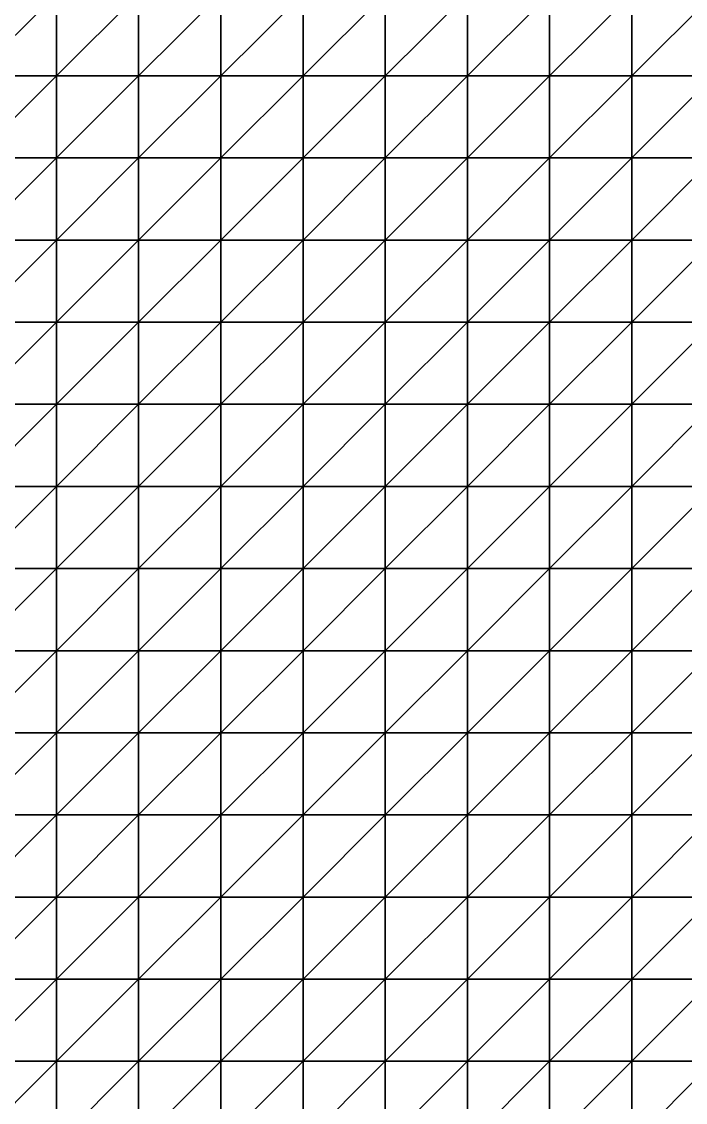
# Model space of a CAD drawing. Extents: x 292020 to 295740, y 4557680 to 4560040.
# Drawn here: x 294551.5 to 294713, y 4558790 to 4559053.2 of the extents above; entities that cross this region are included whole.
import ezdxf

# ---------------------------------------------------------------- set-up
doc = ezdxf.new("R2010")
doc.units = 0
doc.layers.add('RUN201_4_-_RUN201_NODOMAIN5_20X', color=7, linetype='CONTINUOUS')

msp = doc.modelspace()

# ---------------------------------------------------------------- linework, layer by layer
at = {"layer": 'RUN201_4_-_RUN201_NODOMAIN5_20X'}
for points in [[(294540, 4559060, 1800), (294540, 4559040, 1800), (294560, 4559060, 1800)], [(294560, 4559060, 1800), (294540, 4559040, 1800), (294560, 4559040, 1800)], [(294560, 4559060, 1940), (294540, 4559040, 1940), (294540, 4559060, 1940)], [(294560, 4559040, 1940), (294540, 4559040, 1940), (294560, 4559060, 1940)], [(294560, 4559060, 1780), (294560, 4559040, 1780), (294580, 4559060, 1780)], [(294580, 4559060, 1780), (294560, 4559040, 1780), (294580, 4559040, 1780)], [(294560, 4559060, 1780), (294560, 4559040, 1800), (294560, 4559040, 1780)], [(294560, 4559060, 1800), (294560, 4559040, 1800), (294560, 4559060, 1780)], [(294580, 4559060, 1940), (294560, 4559040, 1940), (294560, 4559060, 1940)], [(294580, 4559040, 1940), (294560, 4559040, 1940), (294580, 4559060, 1940)], [(294580, 4559060, 1780), (294580, 4559040, 1780), (294600, 4559060, 1780)], [(294600, 4559060, 1780), (294580, 4559040, 1780), (294600, 4559040, 1780)], [(294600, 4559060, 1940), (294580, 4559040, 1940), (294580, 4559060, 1940)], [(294600, 4559040, 1940), (294580, 4559040, 1940), (294600, 4559060, 1940)], [(294600, 4559060, 1780), (294600, 4559040, 1780), (294620, 4559060, 1780)], [(294620, 4559060, 1780), (294600, 4559040, 1780), (294620, 4559040, 1780)], [(294620, 4559060, 1940), (294600, 4559040, 1940), (294600, 4559060, 1940)], [(294620, 4559040, 1940), (294600, 4559040, 1940), (294620, 4559060, 1940)], [(294620, 4559060, 1780), (294620, 4559040, 1780), (294640, 4559060, 1780)], [(294640, 4559060, 1780), (294620, 4559040, 1780), (294640, 4559040, 1780)], [(294640, 4559060, 1940), (294620, 4559040, 1940), (294620, 4559060, 1940)], [(294640, 4559040, 1940), (294620, 4559040, 1940), (294640, 4559060, 1940)], [(294640, 4559060, 1760), (294640, 4559040, 1760), (294660, 4559060, 1760)], [(294660, 4559060, 1760), (294640, 4559040, 1760), (294660, 4559040, 1760)], [(294640, 4559060, 1760), (294640, 4559040, 1780), (294640, 4559040, 1760)], [(294640, 4559060, 1780), (294640, 4559040, 1780), (294640, 4559060, 1760)], [(294660, 4559060, 1940), (294640, 4559040, 1940), (294640, 4559060, 1940)], [(294660, 4559040, 1940), (294640, 4559040, 1940), (294660, 4559060, 1940)], [(294660, 4559060, 1760), (294660, 4559040, 1760), (294680, 4559060, 1760)], [(294680, 4559060, 1760), (294660, 4559040, 1760), (294680, 4559040, 1760)], [(294680, 4559060, 1920), (294660, 4559040, 1920), (294660, 4559060, 1920)], [(294680, 4559040, 1920), (294660, 4559040, 1920), (294680, 4559060, 1920)], [(294660, 4559040, 1920), (294660, 4559040, 1940), (294660, 4559060, 1920)], [(294660, 4559060, 1920), (294660, 4559040, 1940), (294660, 4559060, 1940)], [(294680, 4559060, 1760), (294680, 4559040, 1760), (294700, 4559060, 1760)], [(294700, 4559060, 1760), (294680, 4559040, 1760), (294700, 4559040, 1760)], [(294700, 4559060, 1920), (294680, 4559040, 1920), (294680, 4559060, 1920)], [(294700, 4559040, 1920), (294680, 4559040, 1920), (294700, 4559060, 1920)], [(294700, 4559060, 1760), (294700, 4559040, 1760), (294720, 4559060, 1760)], [(294720, 4559060, 1760), (294700, 4559040, 1760), (294720, 4559040, 1760)], [(294720, 4559060, 1920), (294700, 4559040, 1920), (294700, 4559060, 1920)], [(294720, 4559040, 1920), (294700, 4559040, 1920), (294720, 4559060, 1920)], [(294540, 4559040, 1800), (294540, 4559020, 1800), (294560, 4559040, 1800)], [(294560, 4559040, 1800), (294540, 4559020, 1800), (294560, 4559020, 1800)], [(294560, 4559040, 1940), (294540, 4559020, 1940), (294540, 4559040, 1940)], [(294560, 4559020, 1940), (294540, 4559020, 1940), (294560, 4559040, 1940)], [(294560, 4559040, 1780), (294560, 4559040, 1800), (294580, 4559040, 1780)], [(294580, 4559040, 1780), (294560, 4559040, 1800), (294580, 4559040, 1800)], [(294560, 4559040, 1800), (294560, 4559020, 1800), (294580, 4559040, 1800)], [(294580, 4559040, 1800), (294560, 4559020, 1800), (294580, 4559020, 1800)], [(294580, 4559040, 1940), (294560, 4559020, 1940), (294560, 4559040, 1940)], [(294580, 4559020, 1940), (294560, 4559020, 1940), (294580, 4559040, 1940)], [(294580, 4559040, 1780), (294580, 4559040, 1800), (294600, 4559040, 1780)], [(294600, 4559040, 1780), (294580, 4559040, 1800), (294600, 4559040, 1800)], [(294580, 4559040, 1800), (294580, 4559020, 1800), (294600, 4559040, 1800)], [(294600, 4559040, 1800), (294580, 4559020, 1800), (294600, 4559020, 1800)], [(294600, 4559040, 1940), (294580, 4559020, 1940), (294580, 4559040, 1940)], [(294600, 4559020, 1940), (294580, 4559020, 1940), (294600, 4559040, 1940)], [(294600, 4559040, 1780), (294600, 4559040, 1800), (294620, 4559040, 1780)], [(294620, 4559040, 1780), (294600, 4559040, 1800), (294620, 4559040, 1800)], [(294600, 4559040, 1800), (294600, 4559020, 1800), (294620, 4559040, 1800)], [(294620, 4559040, 1800), (294600, 4559020, 1800), (294620, 4559020, 1800)], [(294620, 4559040, 1940), (294600, 4559020, 1940), (294600, 4559040, 1940)], [(294620, 4559020, 1940), (294600, 4559020, 1940), (294620, 4559040, 1940)], [(294620, 4559040, 1780), (294620, 4559020, 1780), (294640, 4559040, 1780)], [(294640, 4559040, 1780), (294620, 4559020, 1780), (294640, 4559020, 1780)], [(294620, 4559040, 1780), (294620, 4559020, 1800), (294620, 4559020, 1780)], [(294620, 4559040, 1800), (294620, 4559020, 1800), (294620, 4559040, 1780)], [(294640, 4559040, 1940), (294620, 4559020, 1940), (294620, 4559040, 1940)], [(294640, 4559020, 1940), (294620, 4559020, 1940), (294640, 4559040, 1940)], [(294640, 4559040, 1760), (294640, 4559040, 1780), (294660, 4559040, 1760)], [(294660, 4559040, 1760), (294640, 4559040, 1780), (294660, 4559040, 1780)], [(294640, 4559040, 1780), (294640, 4559020, 1780), (294660, 4559040, 1780)], [(294660, 4559040, 1780), (294640, 4559020, 1780), (294660, 4559020, 1780)], [(294660, 4559040, 1940), (294640, 4559020, 1940), (294640, 4559040, 1940)], [(294660, 4559020, 1940), (294640, 4559020, 1940), (294660, 4559040, 1940)], [(294660, 4559040, 1760), (294660, 4559040, 1780), (294680, 4559040, 1760)], [(294680, 4559040, 1760), (294660, 4559040, 1780), (294680, 4559040, 1780)], [(294660, 4559040, 1780), (294660, 4559020, 1780), (294680, 4559040, 1780)], [(294680, 4559040, 1780), (294660, 4559020, 1780), (294680, 4559020, 1780)], [(294680, 4559040, 1920), (294660, 4559020, 1920), (294660, 4559040, 1920)], [(294680, 4559020, 1920), (294660, 4559020, 1920), (294680, 4559040, 1920)], [(294660, 4559020, 1920), (294660, 4559020, 1940), (294660, 4559040, 1920)], [(294660, 4559040, 1920), (294660, 4559020, 1940), (294660, 4559040, 1940)], [(294680, 4559040, 1760), (294680, 4559040, 1780), (294700, 4559040, 1760)], [(294700, 4559040, 1760), (294680, 4559040, 1780), (294700, 4559040, 1780)], [(294680, 4559040, 1780), (294680, 4559020, 1780), (294700, 4559040, 1780)], [(294700, 4559040, 1780), (294680, 4559020, 1780), (294700, 4559020, 1780)], [(294700, 4559040, 1920), (294680, 4559020, 1920), (294680, 4559040, 1920)], [(294700, 4559020, 1920), (294680, 4559020, 1920), (294700, 4559040, 1920)], [(294700, 4559040, 1760), (294700, 4559020, 1760), (294720, 4559040, 1760)], [(294720, 4559040, 1760), (294700, 4559020, 1760), (294720, 4559020, 1760)], [(294700, 4559040, 1760), (294700, 4559020, 1780), (294700, 4559020, 1760)], [(294700, 4559040, 1780), (294700, 4559020, 1780), (294700, 4559040, 1760)], [(294720, 4559040, 1920), (294700, 4559020, 1920), (294700, 4559040, 1920)], [(294720, 4559020, 1920), (294700, 4559020, 1920), (294720, 4559040, 1920)], [(294540, 4559020, 1800), (294540, 4559000, 1800), (294560, 4559020, 1800)], [(294560, 4559020, 1800), (294540, 4559000, 1800), (294560, 4559000, 1800)], [(294560, 4559020, 1940), (294540, 4559000, 1940), (294540, 4559020, 1940)], [(294560, 4559000, 1940), (294540, 4559000, 1940), (294560, 4559020, 1940)], [(294560, 4559020, 1800), (294560, 4559000, 1800), (294580, 4559020, 1800)], [(294580, 4559020, 1800), (294560, 4559000, 1800), (294580, 4559000, 1800)], [(294580, 4559020, 1940), (294560, 4559000, 1940), (294560, 4559020, 1940)], [(294580, 4559000, 1940), (294560, 4559000, 1940), (294580, 4559020, 1940)], [(294580, 4559020, 1800), (294580, 4559000, 1800), (294600, 4559020, 1800)], [(294600, 4559020, 1800), (294580, 4559000, 1800), (294600, 4559000, 1800)], [(294600, 4559020, 1940), (294580, 4559000, 1940), (294580, 4559020, 1940)], [(294600, 4559000, 1940), (294580, 4559000, 1940), (294600, 4559020, 1940)], [(294600, 4559020, 1800), (294600, 4559000, 1800), (294620, 4559020, 1800)], [(294620, 4559020, 1800), (294600, 4559000, 1800), (294620, 4559000, 1800)], [(294620, 4559020, 1940), (294600, 4559000, 1940), (294600, 4559020, 1940)], [(294620, 4559000, 1940), (294600, 4559000, 1940), (294620, 4559020, 1940)], [(294620, 4559020, 1780), (294620, 4559020, 1800), (294640, 4559020, 1780)], [(294640, 4559020, 1780), (294620, 4559020, 1800), (294640, 4559020, 1800)], [(294620, 4559020, 1800), (294620, 4559000, 1800), (294640, 4559020, 1800)], [(294640, 4559020, 1800), (294620, 4559000, 1800), (294640, 4559000, 1800)], [(294640, 4559020, 1940), (294620, 4559000, 1940), (294620, 4559020, 1940)], [(294640, 4559000, 1940), (294620, 4559000, 1940), (294640, 4559020, 1940)], [(294640, 4559020, 1780), (294640, 4559000, 1780), (294660, 4559020, 1780)], [(294660, 4559020, 1780), (294640, 4559000, 1780), (294660, 4559000, 1780)], [(294640, 4559020, 1780), (294640, 4559000, 1800), (294640, 4559000, 1780)], [(294640, 4559020, 1800), (294640, 4559000, 1800), (294640, 4559020, 1780)], [(294660, 4559020, 1940), (294640, 4559000, 1940), (294640, 4559020, 1940)], [(294660, 4559000, 1940), (294640, 4559000, 1940), (294660, 4559020, 1940)], [(294660, 4559020, 1780), (294660, 4559000, 1780), (294680, 4559020, 1780)], [(294680, 4559020, 1780), (294660, 4559000, 1780), (294680, 4559000, 1780)], [(294680, 4559020, 1920), (294660, 4559000, 1920), (294660, 4559020, 1920)], [(294680, 4559000, 1920), (294660, 4559000, 1920), (294680, 4559020, 1920)], [(294660, 4559000, 1920), (294660, 4559000, 1940), (294660, 4559020, 1920)], [(294660, 4559020, 1920), (294660, 4559000, 1940), (294660, 4559020, 1940)], [(294680, 4559020, 1780), (294680, 4559000, 1780), (294700, 4559020, 1780)], [(294700, 4559020, 1780), (294680, 4559000, 1780), (294700, 4559000, 1780)], [(294700, 4559020, 1920), (294680, 4559000, 1920), (294680, 4559020, 1920)], [(294700, 4559000, 1920), (294680, 4559000, 1920), (294700, 4559020, 1920)], [(294700, 4559020, 1760), (294700, 4559020, 1780), (294720, 4559020, 1760)], [(294720, 4559020, 1760), (294700, 4559020, 1780), (294720, 4559020, 1780)], [(294700, 4559020, 1780), (294700, 4559000, 1780), (294720, 4559020, 1780)], [(294720, 4559020, 1780), (294700, 4559000, 1780), (294720, 4559000, 1780)], [(294720, 4559020, 1920), (294700, 4559000, 1920), (294700, 4559020, 1920)], [(294720, 4559000, 1920), (294700, 4559000, 1920), (294720, 4559020, 1920)], [(294540, 4559000, 1800), (294540, 4558980, 1800), (294560, 4559000, 1800)], [(294560, 4559000, 1800), (294540, 4558980, 1800), (294560, 4558980, 1800)], [(294560, 4559000, 1940), (294540, 4558980, 1940), (294540, 4559000, 1940)], [(294560, 4558980, 1940), (294540, 4558980, 1940), (294560, 4559000, 1940)], [(294560, 4559000, 1800), (294560, 4558980, 1800), (294580, 4559000, 1800)], [(294580, 4559000, 1800), (294560, 4558980, 1800), (294580, 4558980, 1800)], [(294580, 4559000, 1940), (294560, 4558980, 1940), (294560, 4559000, 1940)], [(294580, 4558980, 1940), (294560, 4558980, 1940), (294580, 4559000, 1940)], [(294580, 4559000, 1800), (294580, 4558980, 1800), (294600, 4559000, 1800)], [(294600, 4559000, 1800), (294580, 4558980, 1800), (294600, 4558980, 1800)], [(294600, 4559000, 1940), (294580, 4558980, 1940), (294580, 4559000, 1940)], [(294600, 4558980, 1940), (294580, 4558980, 1940), (294600, 4559000, 1940)], [(294600, 4559000, 1780), (294600, 4558980, 1780), (294620, 4559000, 1780)], [(294620, 4559000, 1780), (294600, 4558980, 1780), (294620, 4558980, 1780)], [(294620, 4559000, 1780), (294600, 4559000, 1800), (294600, 4559000, 1780)], [(294620, 4559000, 1800), (294600, 4559000, 1800), (294620, 4559000, 1780)], [(294600, 4559000, 1780), (294600, 4558980, 1800), (294600, 4558980, 1780)], [(294600, 4559000, 1800), (294600, 4558980, 1800), (294600, 4559000, 1780)], [(294620, 4559000, 1940), (294600, 4558980, 1940), (294600, 4559000, 1940)], [(294620, 4558980, 1940), (294600, 4558980, 1940), (294620, 4559000, 1940)], [(294620, 4559000, 1780), (294620, 4558980, 1780), (294640, 4559000, 1780)], [(294640, 4559000, 1780), (294620, 4558980, 1780), (294640, 4558980, 1780)], [(294640, 4559000, 1780), (294620, 4559000, 1800), (294620, 4559000, 1780)], [(294640, 4559000, 1800), (294620, 4559000, 1800), (294640, 4559000, 1780)], [(294640, 4559000, 1940), (294620, 4558980, 1940), (294620, 4559000, 1940)], [(294640, 4558980, 1940), (294620, 4558980, 1940), (294640, 4559000, 1940)], [(294640, 4559000, 1780), (294640, 4558980, 1780), (294660, 4559000, 1780)], [(294660, 4559000, 1780), (294640, 4558980, 1780), (294660, 4558980, 1780)], [(294660, 4559000, 1940), (294640, 4558980, 1940), (294640, 4559000, 1940)], [(294660, 4558980, 1940), (294640, 4558980, 1940), (294660, 4559000, 1940)], [(294660, 4559000, 1780), (294660, 4558980, 1780), (294680, 4559000, 1780)], [(294680, 4559000, 1780), (294660, 4558980, 1780), (294680, 4558980, 1780)], [(294680, 4559000, 1940), (294660, 4558980, 1940), (294660, 4559000, 1940)], [(294680, 4558980, 1940), (294660, 4558980, 1940), (294680, 4559000, 1940)], [(294680, 4559000, 1920), (294660, 4559000, 1940), (294660, 4559000, 1920)], [(294680, 4559000, 1940), (294660, 4559000, 1940), (294680, 4559000, 1920)], [(294680, 4559000, 1780), (294680, 4558980, 1780), (294700, 4559000, 1780)], [(294700, 4559000, 1780), (294680, 4558980, 1780), (294700, 4558980, 1780)], [(294700, 4559000, 1920), (294680, 4558980, 1920), (294680, 4559000, 1920)], [(294700, 4558980, 1920), (294680, 4558980, 1920), (294700, 4559000, 1920)], [(294680, 4558980, 1920), (294680, 4558980, 1940), (294680, 4559000, 1920)], [(294680, 4559000, 1920), (294680, 4558980, 1940), (294680, 4559000, 1940)], [(294700, 4559000, 1780), (294700, 4558980, 1780), (294720, 4559000, 1780)], [(294720, 4559000, 1780), (294700, 4558980, 1780), (294720, 4558980, 1780)], [(294720, 4559000, 1920), (294700, 4558980, 1920), (294700, 4559000, 1920)], [(294720, 4558980, 1920), (294700, 4558980, 1920), (294720, 4559000, 1920)], [(294540, 4558980, 1780), (294540, 4558960, 1780), (294560, 4558980, 1780)], [(294560, 4558980, 1780), (294540, 4558960, 1780), (294560, 4558960, 1780)], [(294560, 4558980, 1780), (294540, 4558980, 1800), (294540, 4558980, 1780)], [(294560, 4558980, 1800), (294540, 4558980, 1800), (294560, 4558980, 1780)], [(294560, 4558980, 1940), (294540, 4558960, 1940), (294540, 4558980, 1940)], [(294560, 4558960, 1940), (294540, 4558960, 1940), (294560, 4558980, 1940)], [(294560, 4558980, 1780), (294560, 4558960, 1780), (294580, 4558980, 1780)], [(294580, 4558980, 1780), (294560, 4558960, 1780), (294580, 4558960, 1780)], [(294580, 4558980, 1780), (294560, 4558980, 1800), (294560, 4558980, 1780)], [(294580, 4558980, 1800), (294560, 4558980, 1800), (294580, 4558980, 1780)], [(294580, 4558980, 1940), (294560, 4558960, 1940), (294560, 4558980, 1940)], [(294580, 4558960, 1940), (294560, 4558960, 1940), (294580, 4558980, 1940)], [(294580, 4558980, 1780), (294580, 4558960, 1780), (294600, 4558980, 1780)], [(294600, 4558980, 1780), (294580, 4558960, 1780), (294600, 4558960, 1780)], [(294600, 4558980, 1780), (294580, 4558980, 1800), (294580, 4558980, 1780)], [(294600, 4558980, 1800), (294580, 4558980, 1800), (294600, 4558980, 1780)], [(294600, 4558980, 1940), (294580, 4558960, 1940), (294580, 4558980, 1940)], [(294600, 4558960, 1940), (294580, 4558960, 1940), (294600, 4558980, 1940)], [(294600, 4558980, 1780), (294600, 4558960, 1780), (294620, 4558980, 1780)], [(294620, 4558980, 1780), (294600, 4558960, 1780), (294620, 4558960, 1780)], [(294620, 4558980, 1940), (294600, 4558960, 1940), (294600, 4558980, 1940)], [(294620, 4558960, 1940), (294600, 4558960, 1940), (294620, 4558980, 1940)], [(294620, 4558980, 1780), (294620, 4558960, 1780), (294640, 4558980, 1780)], [(294640, 4558980, 1780), (294620, 4558960, 1780), (294640, 4558960, 1780)], [(294640, 4558980, 1940), (294620, 4558960, 1940), (294620, 4558980, 1940)], [(294640, 4558960, 1940), (294620, 4558960, 1940), (294640, 4558980, 1940)], [(294640, 4558980, 1780), (294640, 4558960, 1780), (294660, 4558980, 1780)], [(294660, 4558980, 1780), (294640, 4558960, 1780), (294660, 4558960, 1780)], [(294660, 4558980, 1940), (294640, 4558960, 1940), (294640, 4558980, 1940)], [(294660, 4558960, 1940), (294640, 4558960, 1940), (294660, 4558980, 1940)], [(294660, 4558980, 1780), (294660, 4558960, 1780), (294680, 4558980, 1780)], [(294680, 4558980, 1780), (294660, 4558960, 1780), (294680, 4558960, 1780)], [(294680, 4558980, 1940), (294660, 4558960, 1940), (294660, 4558980, 1940)], [(294680, 4558960, 1940), (294660, 4558960, 1940), (294680, 4558980, 1940)], [(294680, 4558980, 1780), (294680, 4558960, 1780), (294700, 4558980, 1780)], [(294700, 4558980, 1780), (294680, 4558960, 1780), (294700, 4558960, 1780)], [(294700, 4558980, 1940), (294680, 4558960, 1940), (294680, 4558980, 1940)], [(294700, 4558960, 1940), (294680, 4558960, 1940), (294700, 4558980, 1940)], [(294700, 4558980, 1920), (294680, 4558980, 1940), (294680, 4558980, 1920)], [(294700, 4558980, 1940), (294680, 4558980, 1940), (294700, 4558980, 1920)], [(294700, 4558980, 1780), (294700, 4558960, 1780), (294720, 4558980, 1780)], [(294720, 4558980, 1780), (294700, 4558960, 1780), (294720, 4558960, 1780)], [(294720, 4558980, 1920), (294700, 4558960, 1920), (294700, 4558980, 1920)], [(294720, 4558960, 1920), (294700, 4558960, 1920), (294720, 4558980, 1920)], [(294700, 4558960, 1920), (294700, 4558960, 1940), (294700, 4558980, 1920)], [(294700, 4558980, 1920), (294700, 4558960, 1940), (294700, 4558980, 1940)], [(294540, 4558960, 1780), (294540, 4558940, 1780), (294560, 4558960, 1780)], [(294560, 4558960, 1780), (294540, 4558940, 1780), (294560, 4558940, 1780)], [(294560, 4558960, 1940), (294540, 4558940, 1940), (294540, 4558960, 1940)], [(294560, 4558940, 1940), (294540, 4558940, 1940), (294560, 4558960, 1940)], [(294560, 4558960, 1780), (294560, 4558940, 1780), (294580, 4558960, 1780)], [(294580, 4558960, 1780), (294560, 4558940, 1780), (294580, 4558940, 1780)], [(294580, 4558960, 1940), (294560, 4558940, 1940), (294560, 4558960, 1940)], [(294580, 4558940, 1940), (294560, 4558940, 1940), (294580, 4558960, 1940)], [(294580, 4558960, 1780), (294580, 4558940, 1780), (294600, 4558960, 1780)], [(294600, 4558960, 1780), (294580, 4558940, 1780), (294600, 4558940, 1780)], [(294600, 4558960, 1940), (294580, 4558940, 1940), (294580, 4558960, 1940)], [(294600, 4558940, 1940), (294580, 4558940, 1940), (294600, 4558960, 1940)], [(294600, 4558960, 1780), (294600, 4558940, 1780), (294620, 4558960, 1780)], [(294620, 4558960, 1780), (294600, 4558940, 1780), (294620, 4558940, 1780)], [(294620, 4558960, 1940), (294600, 4558940, 1940), (294600, 4558960, 1940)], [(294620, 4558940, 1940), (294600, 4558940, 1940), (294620, 4558960, 1940)], [(294620, 4558960, 1780), (294620, 4558940, 1780), (294640, 4558960, 1780)], [(294640, 4558960, 1780), (294620, 4558940, 1780), (294640, 4558940, 1780)], [(294640, 4558960, 1940), (294620, 4558940, 1940), (294620, 4558960, 1940)], [(294640, 4558940, 1940), (294620, 4558940, 1940), (294640, 4558960, 1940)], [(294640, 4558960, 1780), (294640, 4558940, 1780), (294660, 4558960, 1780)], [(294660, 4558960, 1780), (294640, 4558940, 1780), (294660, 4558940, 1780)], [(294660, 4558960, 1940), (294640, 4558940, 1940), (294640, 4558960, 1940)], [(294660, 4558940, 1940), (294640, 4558940, 1940), (294660, 4558960, 1940)], [(294660, 4558940, 1780), (294660, 4558940, 1800), (294660, 4558960, 1780)], [(294660, 4558960, 1780), (294660, 4558940, 1800), (294660, 4558960, 1800)], [(294660, 4558960, 1780), (294660, 4558960, 1800), (294680, 4558960, 1780)], [(294680, 4558960, 1780), (294660, 4558960, 1800), (294680, 4558960, 1800)], [(294660, 4558960, 1800), (294660, 4558940, 1800), (294680, 4558960, 1800)], [(294680, 4558960, 1800), (294660, 4558940, 1800), (294680, 4558940, 1800)], [(294680, 4558960, 1940), (294660, 4558940, 1940), (294660, 4558960, 1940)], [(294680, 4558940, 1940), (294660, 4558940, 1940), (294680, 4558960, 1940)], [(294680, 4558960, 1780), (294680, 4558960, 1800), (294700, 4558960, 1780)], [(294700, 4558960, 1780), (294680, 4558960, 1800), (294700, 4558960, 1800)], [(294680, 4558960, 1800), (294680, 4558940, 1800), (294700, 4558960, 1800)], [(294700, 4558960, 1800), (294680, 4558940, 1800), (294700, 4558940, 1800)], [(294700, 4558960, 1940), (294680, 4558940, 1940), (294680, 4558960, 1940)], [(294700, 4558940, 1940), (294680, 4558940, 1940), (294700, 4558960, 1940)], [(294700, 4558960, 1780), (294700, 4558940, 1780), (294720, 4558960, 1780)], [(294720, 4558960, 1780), (294700, 4558940, 1780), (294720, 4558940, 1780)], [(294700, 4558960, 1780), (294700, 4558940, 1800), (294700, 4558940, 1780)], [(294700, 4558960, 1800), (294700, 4558940, 1800), (294700, 4558960, 1780)], [(294720, 4558960, 1920), (294700, 4558940, 1920), (294700, 4558960, 1920)], [(294720, 4558940, 1920), (294700, 4558940, 1920), (294720, 4558960, 1920)], [(294700, 4558940, 1920), (294700, 4558940, 1940), (294700, 4558960, 1920)], [(294700, 4558960, 1920), (294700, 4558940, 1940), (294700, 4558960, 1940)], [(294540, 4558940, 1780), (294540, 4558940, 1800), (294560, 4558940, 1780)], [(294560, 4558940, 1780), (294540, 4558940, 1800), (294560, 4558940, 1800)], [(294540, 4558940, 1800), (294540, 4558920, 1800), (294560, 4558940, 1800)], [(294560, 4558940, 1800), (294540, 4558920, 1800), (294560, 4558920, 1800)], [(294560, 4558940, 1940), (294540, 4558920, 1940), (294540, 4558940, 1940)], [(294560, 4558920, 1940), (294540, 4558920, 1940), (294560, 4558940, 1940)], [(294560, 4558940, 1780), (294560, 4558940, 1800), (294580, 4558940, 1780)], [(294580, 4558940, 1780), (294560, 4558940, 1800), (294580, 4558940, 1800)], [(294560, 4558940, 1800), (294560, 4558920, 1800), (294580, 4558940, 1800)], [(294580, 4558940, 1800), (294560, 4558920, 1800), (294580, 4558920, 1800)], [(294580, 4558940, 1940), (294560, 4558920, 1940), (294560, 4558940, 1940)], [(294580, 4558920, 1940), (294560, 4558920, 1940), (294580, 4558940, 1940)], [(294580, 4558940, 1780), (294580, 4558940, 1800), (294600, 4558940, 1780)], [(294600, 4558940, 1780), (294580, 4558940, 1800), (294600, 4558940, 1800)], [(294580, 4558940, 1800), (294580, 4558920, 1800), (294600, 4558940, 1800)], [(294600, 4558940, 1800), (294580, 4558920, 1800), (294600, 4558920, 1800)], [(294600, 4558940, 1940), (294580, 4558920, 1940), (294580, 4558940, 1940)], [(294600, 4558920, 1940), (294580, 4558920, 1940), (294600, 4558940, 1940)], [(294600, 4558940, 1780), (294600, 4558940, 1800), (294620, 4558940, 1780)], [(294620, 4558940, 1780), (294600, 4558940, 1800), (294620, 4558940, 1800)], [(294600, 4558940, 1800), (294600, 4558920, 1800), (294620, 4558940, 1800)], [(294620, 4558940, 1800), (294600, 4558920, 1800), (294620, 4558920, 1800)], [(294620, 4558940, 1940), (294600, 4558920, 1940), (294600, 4558940, 1940)], [(294620, 4558920, 1940), (294600, 4558920, 1940), (294620, 4558940, 1940)], [(294620, 4558940, 1780), (294620, 4558940, 1800), (294640, 4558940, 1780)], [(294640, 4558940, 1780), (294620, 4558940, 1800), (294640, 4558940, 1800)], [(294620, 4558940, 1800), (294620, 4558920, 1800), (294640, 4558940, 1800)], [(294640, 4558940, 1800), (294620, 4558920, 1800), (294640, 4558920, 1800)], [(294640, 4558940, 1940), (294620, 4558920, 1940), (294620, 4558940, 1940)], [(294640, 4558920, 1940), (294620, 4558920, 1940), (294640, 4558940, 1940)], [(294640, 4558940, 1780), (294640, 4558940, 1800), (294660, 4558940, 1780)], [(294660, 4558940, 1780), (294640, 4558940, 1800), (294660, 4558940, 1800)], [(294640, 4558940, 1800), (294640, 4558920, 1800), (294660, 4558940, 1800)], [(294660, 4558940, 1800), (294640, 4558920, 1800), (294660, 4558920, 1800)], [(294660, 4558940, 1940), (294640, 4558920, 1940), (294640, 4558940, 1940)], [(294660, 4558920, 1940), (294640, 4558920, 1940), (294660, 4558940, 1940)], [(294660, 4558940, 1800), (294660, 4558920, 1800), (294680, 4558940, 1800)], [(294680, 4558940, 1800), (294660, 4558920, 1800), (294680, 4558920, 1800)], [(294680, 4558940, 1940), (294660, 4558920, 1940), (294660, 4558940, 1940)], [(294680, 4558920, 1940), (294660, 4558920, 1940), (294680, 4558940, 1940)], [(294680, 4558940, 1800), (294680, 4558920, 1800), (294700, 4558940, 1800)], [(294700, 4558940, 1800), (294680, 4558920, 1800), (294700, 4558920, 1800)], [(294700, 4558940, 1940), (294680, 4558920, 1940), (294680, 4558940, 1940)], [(294700, 4558920, 1940), (294680, 4558920, 1940), (294700, 4558940, 1940)], [(294700, 4558940, 1780), (294700, 4558940, 1800), (294720, 4558940, 1780)], [(294720, 4558940, 1780), (294700, 4558940, 1800), (294720, 4558940, 1800)], [(294700, 4558940, 1800), (294700, 4558920, 1800), (294720, 4558940, 1800)], [(294720, 4558940, 1800), (294700, 4558920, 1800), (294720, 4558920, 1800)], [(294720, 4558940, 1920), (294700, 4558920, 1920), (294700, 4558940, 1920)], [(294720, 4558920, 1920), (294700, 4558920, 1920), (294720, 4558940, 1920)], [(294700, 4558920, 1920), (294700, 4558920, 1940), (294700, 4558940, 1920)], [(294700, 4558940, 1920), (294700, 4558920, 1940), (294700, 4558940, 1940)], [(294540, 4558920, 1800), (294540, 4558900, 1800), (294560, 4558920, 1800)], [(294560, 4558920, 1800), (294540, 4558900, 1800), (294560, 4558900, 1800)], [(294560, 4558920, 1940), (294540, 4558900, 1940), (294540, 4558920, 1940)], [(294560, 4558900, 1940), (294540, 4558900, 1940), (294560, 4558920, 1940)], [(294560, 4558920, 1800), (294560, 4558900, 1800), (294580, 4558920, 1800)], [(294580, 4558920, 1800), (294560, 4558900, 1800), (294580, 4558900, 1800)], [(294580, 4558920, 1940), (294560, 4558900, 1940), (294560, 4558920, 1940)], [(294580, 4558900, 1940), (294560, 4558900, 1940), (294580, 4558920, 1940)], [(294580, 4558920, 1800), (294580, 4558900, 1800), (294600, 4558920, 1800)], [(294600, 4558920, 1800), (294580, 4558900, 1800), (294600, 4558900, 1800)], [(294600, 4558920, 1940), (294580, 4558900, 1940), (294580, 4558920, 1940)], [(294600, 4558900, 1940), (294580, 4558900, 1940), (294600, 4558920, 1940)], [(294600, 4558920, 1800), (294600, 4558900, 1800), (294620, 4558920, 1800)], [(294620, 4558920, 1800), (294600, 4558900, 1800), (294620, 4558900, 1800)], [(294620, 4558920, 1940), (294600, 4558900, 1940), (294600, 4558920, 1940)], [(294620, 4558900, 1940), (294600, 4558900, 1940), (294620, 4558920, 1940)], [(294620, 4558920, 1800), (294620, 4558900, 1800), (294640, 4558920, 1800)], [(294640, 4558920, 1800), (294620, 4558900, 1800), (294640, 4558900, 1800)], [(294640, 4558920, 1940), (294620, 4558900, 1940), (294620, 4558920, 1940)], [(294640, 4558900, 1940), (294620, 4558900, 1940), (294640, 4558920, 1940)], [(294640, 4558920, 1800), (294640, 4558900, 1800), (294660, 4558920, 1800)], [(294660, 4558920, 1800), (294640, 4558900, 1800), (294660, 4558900, 1800)], [(294660, 4558920, 1940), (294640, 4558900, 1940), (294640, 4558920, 1940)], [(294660, 4558900, 1940), (294640, 4558900, 1940), (294660, 4558920, 1940)], [(294660, 4558920, 1800), (294660, 4558900, 1800), (294680, 4558920, 1800)], [(294680, 4558920, 1800), (294660, 4558900, 1800), (294680, 4558900, 1800)], [(294680, 4558920, 1940), (294660, 4558900, 1940), (294660, 4558920, 1940)], [(294680, 4558900, 1940), (294660, 4558900, 1940), (294680, 4558920, 1940)], [(294680, 4558920, 1800), (294680, 4558900, 1800), (294700, 4558920, 1800)], [(294700, 4558920, 1800), (294680, 4558900, 1800), (294700, 4558900, 1800)], [(294700, 4558920, 1940), (294680, 4558900, 1940), (294680, 4558920, 1940)], [(294700, 4558900, 1940), (294680, 4558900, 1940), (294700, 4558920, 1940)], [(294700, 4558920, 1800), (294700, 4558900, 1800), (294720, 4558920, 1800)], [(294720, 4558920, 1800), (294700, 4558900, 1800), (294720, 4558900, 1800)], [(294720, 4558920, 1940), (294700, 4558900, 1940), (294700, 4558920, 1940)], [(294720, 4558900, 1940), (294700, 4558900, 1940), (294720, 4558920, 1940)], [(294720, 4558920, 1920), (294700, 4558920, 1940), (294700, 4558920, 1920)], [(294720, 4558920, 1940), (294700, 4558920, 1940), (294720, 4558920, 1920)], [(294540, 4558900, 1780), (294540, 4558880, 1780), (294560, 4558900, 1780)], [(294560, 4558900, 1780), (294540, 4558880, 1780), (294560, 4558880, 1780)], [(294560, 4558900, 1780), (294540, 4558900, 1800), (294540, 4558900, 1780)], [(294560, 4558900, 1800), (294540, 4558900, 1800), (294560, 4558900, 1780)], [(294560, 4558900, 1940), (294540, 4558880, 1940), (294540, 4558900, 1940)], [(294560, 4558880, 1940), (294540, 4558880, 1940), (294560, 4558900, 1940)], [(294560, 4558900, 1780), (294560, 4558880, 1780), (294580, 4558900, 1780)], [(294580, 4558900, 1780), (294560, 4558880, 1780), (294580, 4558880, 1780)], [(294580, 4558900, 1780), (294560, 4558900, 1800), (294560, 4558900, 1780)], [(294580, 4558900, 1800), (294560, 4558900, 1800), (294580, 4558900, 1780)], [(294580, 4558900, 1940), (294560, 4558880, 1940), (294560, 4558900, 1940)], [(294580, 4558880, 1940), (294560, 4558880, 1940), (294580, 4558900, 1940)], [(294580, 4558900, 1780), (294580, 4558880, 1780), (294600, 4558900, 1780)], [(294600, 4558900, 1780), (294580, 4558880, 1780), (294600, 4558880, 1780)], [(294600, 4558900, 1780), (294580, 4558900, 1800), (294580, 4558900, 1780)], [(294600, 4558900, 1800), (294580, 4558900, 1800), (294600, 4558900, 1780)], [(294600, 4558900, 1940), (294580, 4558880, 1940), (294580, 4558900, 1940)], [(294600, 4558880, 1940), (294580, 4558880, 1940), (294600, 4558900, 1940)], [(294600, 4558900, 1780), (294600, 4558880, 1780), (294620, 4558900, 1780)], [(294620, 4558900, 1780), (294600, 4558880, 1780), (294620, 4558880, 1780)], [(294620, 4558900, 1780), (294600, 4558900, 1800), (294600, 4558900, 1780)], [(294620, 4558900, 1800), (294600, 4558900, 1800), (294620, 4558900, 1780)], [(294620, 4558900, 1940), (294600, 4558880, 1940), (294600, 4558900, 1940)], [(294620, 4558880, 1940), (294600, 4558880, 1940), (294620, 4558900, 1940)], [(294620, 4558900, 1780), (294620, 4558880, 1780), (294640, 4558900, 1780)], [(294640, 4558900, 1780), (294620, 4558880, 1780), (294640, 4558880, 1780)], [(294640, 4558900, 1780), (294620, 4558900, 1800), (294620, 4558900, 1780)], [(294640, 4558900, 1800), (294620, 4558900, 1800), (294640, 4558900, 1780)], [(294640, 4558900, 1940), (294620, 4558880, 1940), (294620, 4558900, 1940)], [(294640, 4558880, 1940), (294620, 4558880, 1940), (294640, 4558900, 1940)], [(294640, 4558880, 1780), (294640, 4558880, 1800), (294640, 4558900, 1780)], [(294640, 4558900, 1780), (294640, 4558880, 1800), (294640, 4558900, 1800)], [(294640, 4558900, 1800), (294640, 4558880, 1800), (294660, 4558900, 1800)], [(294660, 4558900, 1800), (294640, 4558880, 1800), (294660, 4558880, 1800)], [(294660, 4558900, 1940), (294640, 4558880, 1940), (294640, 4558900, 1940)], [(294660, 4558880, 1940), (294640, 4558880, 1940), (294660, 4558900, 1940)], [(294660, 4558900, 1800), (294660, 4558880, 1800), (294680, 4558900, 1800)], [(294680, 4558900, 1800), (294660, 4558880, 1800), (294680, 4558880, 1800)], [(294680, 4558900, 1940), (294660, 4558880, 1940), (294660, 4558900, 1940)], [(294680, 4558880, 1940), (294660, 4558880, 1940), (294680, 4558900, 1940)], [(294680, 4558900, 1800), (294680, 4558880, 1800), (294700, 4558900, 1800)], [(294700, 4558900, 1800), (294680, 4558880, 1800), (294700, 4558880, 1800)], [(294700, 4558900, 1940), (294680, 4558880, 1940), (294680, 4558900, 1940)], [(294700, 4558880, 1940), (294680, 4558880, 1940), (294700, 4558900, 1940)], [(294700, 4558900, 1800), (294700, 4558880, 1800), (294720, 4558900, 1800)], [(294720, 4558900, 1800), (294700, 4558880, 1800), (294720, 4558880, 1800)], [(294720, 4558900, 1940), (294700, 4558880, 1940), (294700, 4558900, 1940)], [(294720, 4558880, 1940), (294700, 4558880, 1940), (294720, 4558900, 1940)], [(294540, 4558880, 1780), (294540, 4558860, 1780), (294560, 4558880, 1780)], [(294560, 4558880, 1780), (294540, 4558860, 1780), (294560, 4558860, 1780)], [(294560, 4558880, 1940), (294540, 4558860, 1940), (294540, 4558880, 1940)], [(294560, 4558860, 1940), (294540, 4558860, 1940), (294560, 4558880, 1940)], [(294560, 4558880, 1780), (294560, 4558860, 1780), (294580, 4558880, 1780)], [(294580, 4558880, 1780), (294560, 4558860, 1780), (294580, 4558860, 1780)], [(294580, 4558880, 1940), (294560, 4558860, 1940), (294560, 4558880, 1940)], [(294580, 4558860, 1940), (294560, 4558860, 1940), (294580, 4558880, 1940)], [(294580, 4558880, 1780), (294580, 4558860, 1780), (294600, 4558880, 1780)], [(294600, 4558880, 1780), (294580, 4558860, 1780), (294600, 4558860, 1780)], [(294600, 4558880, 1940), (294580, 4558860, 1940), (294580, 4558880, 1940)], [(294600, 4558860, 1940), (294580, 4558860, 1940), (294600, 4558880, 1940)], [(294600, 4558880, 1780), (294600, 4558860, 1780), (294620, 4558880, 1780)], [(294620, 4558880, 1780), (294600, 4558860, 1780), (294620, 4558860, 1780)], [(294620, 4558880, 1940), (294600, 4558860, 1940), (294600, 4558880, 1940)], [(294620, 4558860, 1940), (294600, 4558860, 1940), (294620, 4558880, 1940)], [(294620, 4558860, 1780), (294620, 4558860, 1800), (294620, 4558880, 1780)], [(294620, 4558880, 1780), (294620, 4558860, 1800), (294620, 4558880, 1800)], [(294620, 4558880, 1780), (294620, 4558880, 1800), (294640, 4558880, 1780)], [(294640, 4558880, 1780), (294620, 4558880, 1800), (294640, 4558880, 1800)], [(294620, 4558880, 1800), (294620, 4558860, 1800), (294640, 4558880, 1800)], [(294640, 4558880, 1800), (294620, 4558860, 1800), (294640, 4558860, 1800)], [(294640, 4558880, 1940), (294620, 4558860, 1940), (294620, 4558880, 1940)], [(294640, 4558860, 1940), (294620, 4558860, 1940), (294640, 4558880, 1940)], [(294640, 4558880, 1800), (294640, 4558860, 1800), (294660, 4558880, 1800)], [(294660, 4558880, 1800), (294640, 4558860, 1800), (294660, 4558860, 1800)], [(294660, 4558880, 1940), (294640, 4558860, 1940), (294640, 4558880, 1940)], [(294660, 4558860, 1940), (294640, 4558860, 1940), (294660, 4558880, 1940)], [(294660, 4558880, 1800), (294660, 4558860, 1800), (294680, 4558880, 1800)], [(294680, 4558880, 1800), (294660, 4558860, 1800), (294680, 4558860, 1800)], [(294680, 4558880, 1940), (294660, 4558860, 1940), (294660, 4558880, 1940)], [(294680, 4558860, 1940), (294660, 4558860, 1940), (294680, 4558880, 1940)], [(294680, 4558880, 1800), (294680, 4558860, 1800), (294700, 4558880, 1800)], [(294700, 4558880, 1800), (294680, 4558860, 1800), (294700, 4558860, 1800)], [(294700, 4558880, 1940), (294680, 4558860, 1940), (294680, 4558880, 1940)], [(294700, 4558860, 1940), (294680, 4558860, 1940), (294700, 4558880, 1940)], [(294700, 4558860, 1800), (294700, 4558860, 1820), (294700, 4558880, 1800)], [(294700, 4558880, 1800), (294700, 4558860, 1820), (294700, 4558880, 1820)], [(294700, 4558880, 1800), (294700, 4558880, 1820), (294720, 4558880, 1800)], [(294720, 4558880, 1800), (294700, 4558880, 1820), (294720, 4558880, 1820)], [(294700, 4558880, 1820), (294700, 4558860, 1820), (294720, 4558880, 1820)], [(294720, 4558880, 1820), (294700, 4558860, 1820), (294720, 4558860, 1820)], [(294720, 4558880, 1940), (294700, 4558860, 1940), (294700, 4558880, 1940)], [(294720, 4558860, 1940), (294700, 4558860, 1940), (294720, 4558880, 1940)], [(294540, 4558860, 1780), (294540, 4558840, 1780), (294560, 4558860, 1780)], [(294560, 4558860, 1780), (294540, 4558840, 1780), (294560, 4558840, 1780)], [(294560, 4558860, 1940), (294540, 4558840, 1940), (294540, 4558860, 1940)], [(294560, 4558840, 1940), (294540, 4558840, 1940), (294560, 4558860, 1940)], [(294560, 4558860, 1780), (294560, 4558840, 1780), (294580, 4558860, 1780)], [(294580, 4558860, 1780), (294560, 4558840, 1780), (294580, 4558840, 1780)], [(294580, 4558860, 1940), (294560, 4558840, 1940), (294560, 4558860, 1940)], [(294580, 4558840, 1940), (294560, 4558840, 1940), (294580, 4558860, 1940)], [(294580, 4558840, 1780), (294580, 4558840, 1800), (294580, 4558860, 1780)], [(294580, 4558860, 1780), (294580, 4558840, 1800), (294580, 4558860, 1800)], [(294580, 4558860, 1780), (294580, 4558860, 1800), (294600, 4558860, 1780)], [(294600, 4558860, 1780), (294580, 4558860, 1800), (294600, 4558860, 1800)], [(294580, 4558860, 1800), (294580, 4558840, 1800), (294600, 4558860, 1800)], [(294600, 4558860, 1800), (294580, 4558840, 1800), (294600, 4558840, 1800)], [(294600, 4558860, 1940), (294580, 4558840, 1940), (294580, 4558860, 1940)], [(294600, 4558840, 1940), (294580, 4558840, 1940), (294600, 4558860, 1940)], [(294600, 4558860, 1780), (294600, 4558860, 1800), (294620, 4558860, 1780)], [(294620, 4558860, 1780), (294600, 4558860, 1800), (294620, 4558860, 1800)], [(294600, 4558860, 1800), (294600, 4558840, 1800), (294620, 4558860, 1800)], [(294620, 4558860, 1800), (294600, 4558840, 1800), (294620, 4558840, 1800)], [(294620, 4558860, 1940), (294600, 4558840, 1940), (294600, 4558860, 1940)], [(294620, 4558840, 1940), (294600, 4558840, 1940), (294620, 4558860, 1940)], [(294620, 4558860, 1800), (294620, 4558840, 1800), (294640, 4558860, 1800)], [(294640, 4558860, 1800), (294620, 4558840, 1800), (294640, 4558840, 1800)], [(294640, 4558860, 1940), (294620, 4558840, 1940), (294620, 4558860, 1940)], [(294640, 4558840, 1940), (294620, 4558840, 1940), (294640, 4558860, 1940)], [(294640, 4558860, 1800), (294640, 4558840, 1800), (294660, 4558860, 1800)], [(294660, 4558860, 1800), (294640, 4558840, 1800), (294660, 4558840, 1800)], [(294660, 4558860, 1940), (294640, 4558840, 1940), (294640, 4558860, 1940)], [(294660, 4558840, 1940), (294640, 4558840, 1940), (294660, 4558860, 1940)], [(294660, 4558860, 1800), (294660, 4558840, 1800), (294680, 4558860, 1800)], [(294680, 4558860, 1800), (294660, 4558840, 1800), (294680, 4558840, 1800)], [(294680, 4558860, 1940), (294660, 4558840, 1940), (294660, 4558860, 1940)], [(294680, 4558840, 1940), (294660, 4558840, 1940), (294680, 4558860, 1940)], [(294680, 4558840, 1800), (294680, 4558840, 1820), (294680, 4558860, 1800)], [(294680, 4558860, 1800), (294680, 4558840, 1820), (294680, 4558860, 1820)], [(294680, 4558860, 1800), (294680, 4558860, 1820), (294700, 4558860, 1800)], [(294700, 4558860, 1800), (294680, 4558860, 1820), (294700, 4558860, 1820)], [(294680, 4558860, 1820), (294680, 4558840, 1820), (294700, 4558860, 1820)], [(294700, 4558860, 1820), (294680, 4558840, 1820), (294700, 4558840, 1820)], [(294700, 4558860, 1940), (294680, 4558840, 1940), (294680, 4558860, 1940)], [(294700, 4558840, 1940), (294680, 4558840, 1940), (294700, 4558860, 1940)], [(294700, 4558840, 1820), (294700, 4558840, 1840), (294700, 4558860, 1820)], [(294700, 4558860, 1820), (294700, 4558840, 1840), (294700, 4558860, 1840)], [(294700, 4558860, 1820), (294700, 4558860, 1840), (294720, 4558860, 1820)], [(294720, 4558860, 1820), (294700, 4558860, 1840), (294720, 4558860, 1840)], [(294700, 4558860, 1840), (294700, 4558840, 1840), (294720, 4558860, 1840)], [(294720, 4558860, 1840), (294700, 4558840, 1840), (294720, 4558840, 1840)], [(294720, 4558860, 1940), (294700, 4558840, 1940), (294700, 4558860, 1940)], [(294720, 4558840, 1940), (294700, 4558840, 1940), (294720, 4558860, 1940)], [(294540, 4558840, 1780), (294540, 4558820, 1780), (294560, 4558840, 1780)], [(294560, 4558840, 1780), (294540, 4558820, 1780), (294560, 4558820, 1780)], [(294560, 4558840, 1940), (294540, 4558820, 1940), (294540, 4558840, 1940)], [(294560, 4558820, 1940), (294540, 4558820, 1940), (294560, 4558840, 1940)], [(294560, 4558840, 1780), (294560, 4558820, 1780), (294580, 4558840, 1780)], [(294580, 4558840, 1780), (294560, 4558820, 1780), (294580, 4558820, 1780)], [(294580, 4558840, 1940), (294560, 4558820, 1940), (294560, 4558840, 1940)], [(294580, 4558820, 1940), (294560, 4558820, 1940), (294580, 4558840, 1940)], [(294580, 4558840, 1780), (294580, 4558820, 1780), (294600, 4558840, 1780)], [(294600, 4558840, 1780), (294580, 4558820, 1780), (294600, 4558820, 1780)], [(294600, 4558840, 1780), (294580, 4558840, 1800), (294580, 4558840, 1780)], [(294600, 4558840, 1800), (294580, 4558840, 1800), (294600, 4558840, 1780)], [(294600, 4558840, 1940), (294580, 4558820, 1940), (294580, 4558840, 1940)], [(294600, 4558820, 1940), (294580, 4558820, 1940), (294600, 4558840, 1940)], [(294600, 4558820, 1780), (294600, 4558820, 1800), (294600, 4558840, 1780)], [(294600, 4558840, 1780), (294600, 4558820, 1800), (294600, 4558840, 1800)], [(294600, 4558840, 1800), (294600, 4558820, 1800), (294620, 4558840, 1800)], [(294620, 4558840, 1800), (294600, 4558820, 1800), (294620, 4558820, 1800)], [(294620, 4558840, 1940), (294600, 4558820, 1940), (294600, 4558840, 1940)], [(294620, 4558820, 1940), (294600, 4558820, 1940), (294620, 4558840, 1940)], [(294620, 4558840, 1800), (294620, 4558820, 1800), (294640, 4558840, 1800)], [(294640, 4558840, 1800), (294620, 4558820, 1800), (294640, 4558820, 1800)], [(294640, 4558840, 1940), (294620, 4558820, 1940), (294620, 4558840, 1940)], [(294640, 4558820, 1940), (294620, 4558820, 1940), (294640, 4558840, 1940)], [(294640, 4558840, 1800), (294640, 4558820, 1800), (294660, 4558840, 1800)], [(294660, 4558840, 1800), (294640, 4558820, 1800), (294660, 4558820, 1800)], [(294660, 4558840, 1940), (294640, 4558820, 1940), (294640, 4558840, 1940)], [(294660, 4558820, 1940), (294640, 4558820, 1940), (294660, 4558840, 1940)], [(294660, 4558840, 1800), (294660, 4558820, 1800), (294680, 4558840, 1800)], [(294680, 4558840, 1800), (294660, 4558820, 1800), (294680, 4558820, 1800)], [(294680, 4558840, 1940), (294660, 4558820, 1940), (294660, 4558840, 1940)], [(294680, 4558820, 1940), (294660, 4558820, 1940), (294680, 4558840, 1940)], [(294680, 4558820, 1800), (294680, 4558820, 1820), (294680, 4558840, 1800)], [(294680, 4558840, 1800), (294680, 4558820, 1820), (294680, 4558840, 1820)], [(294680, 4558840, 1820), (294680, 4558820, 1820), (294700, 4558840, 1820)], [(294700, 4558840, 1820), (294680, 4558820, 1820), (294700, 4558820, 1820)], [(294700, 4558840, 1940), (294680, 4558820, 1940), (294680, 4558840, 1940)], [(294700, 4558820, 1940), (294680, 4558820, 1940), (294700, 4558840, 1940)], [(294700, 4558820, 1820), (294700, 4558820, 1840), (294700, 4558840, 1820)], [(294700, 4558840, 1820), (294700, 4558820, 1840), (294700, 4558840, 1840)], [(294700, 4558840, 1840), (294700, 4558820, 1840), (294720, 4558840, 1840)], [(294720, 4558840, 1840), (294700, 4558820, 1840), (294720, 4558820, 1840)], [(294720, 4558840, 1940), (294700, 4558820, 1940), (294700, 4558840, 1940)], [(294720, 4558820, 1940), (294700, 4558820, 1940), (294720, 4558840, 1940)], [(294540, 4558820, 1780), (294540, 4558800, 1780), (294560, 4558820, 1780)], [(294560, 4558820, 1780), (294540, 4558800, 1780), (294560, 4558800, 1780)], [(294560, 4558820, 1940), (294540, 4558800, 1940), (294540, 4558820, 1940)], [(294560, 4558800, 1940), (294540, 4558800, 1940), (294560, 4558820, 1940)], [(294560, 4558820, 1780), (294560, 4558800, 1780), (294580, 4558820, 1780)], [(294580, 4558820, 1780), (294560, 4558800, 1780), (294580, 4558800, 1780)], [(294580, 4558820, 1940), (294560, 4558800, 1940), (294560, 4558820, 1940)], [(294580, 4558800, 1940), (294560, 4558800, 1940), (294580, 4558820, 1940)], [(294580, 4558800, 1780), (294580, 4558800, 1800), (294580, 4558820, 1780)], [(294580, 4558820, 1780), (294580, 4558800, 1800), (294580, 4558820, 1800)], [(294580, 4558820, 1780), (294580, 4558820, 1800), (294600, 4558820, 1780)], [(294600, 4558820, 1780), (294580, 4558820, 1800), (294600, 4558820, 1800)], [(294580, 4558820, 1800), (294580, 4558800, 1800), (294600, 4558820, 1800)], [(294600, 4558820, 1800), (294580, 4558800, 1800), (294600, 4558800, 1800)], [(294600, 4558820, 1940), (294580, 4558800, 1940), (294580, 4558820, 1940)], [(294600, 4558800, 1940), (294580, 4558800, 1940), (294600, 4558820, 1940)], [(294600, 4558820, 1800), (294600, 4558800, 1800), (294620, 4558820, 1800)], [(294620, 4558820, 1800), (294600, 4558800, 1800), (294620, 4558800, 1800)], [(294620, 4558820, 1940), (294600, 4558800, 1940), (294600, 4558820, 1940)], [(294620, 4558800, 1940), (294600, 4558800, 1940), (294620, 4558820, 1940)], [(294620, 4558820, 1800), (294620, 4558800, 1800), (294640, 4558820, 1800)], [(294640, 4558820, 1800), (294620, 4558800, 1800), (294640, 4558800, 1800)], [(294640, 4558820, 1940), (294620, 4558800, 1940), (294620, 4558820, 1940)], [(294640, 4558800, 1940), (294620, 4558800, 1940), (294640, 4558820, 1940)], [(294640, 4558820, 1800), (294640, 4558800, 1800), (294660, 4558820, 1800)], [(294660, 4558820, 1800), (294640, 4558800, 1800), (294660, 4558800, 1800)], [(294660, 4558820, 1940), (294640, 4558800, 1940), (294640, 4558820, 1940)], [(294660, 4558800, 1940), (294640, 4558800, 1940), (294660, 4558820, 1940)], [(294660, 4558800, 1800), (294660, 4558800, 1820), (294660, 4558820, 1800)], [(294660, 4558820, 1800), (294660, 4558800, 1820), (294660, 4558820, 1820)], [(294660, 4558820, 1800), (294660, 4558820, 1820), (294680, 4558820, 1800)], [(294680, 4558820, 1800), (294660, 4558820, 1820), (294680, 4558820, 1820)], [(294660, 4558820, 1820), (294660, 4558800, 1820), (294680, 4558820, 1820)], [(294680, 4558820, 1820), (294660, 4558800, 1820), (294680, 4558800, 1820)], [(294680, 4558820, 1940), (294660, 4558800, 1940), (294660, 4558820, 1940)], [(294680, 4558800, 1940), (294660, 4558800, 1940), (294680, 4558820, 1940)], [(294680, 4558800, 1820), (294680, 4558800, 1840), (294680, 4558820, 1820)], [(294680, 4558820, 1820), (294680, 4558800, 1840), (294680, 4558820, 1840)], [(294680, 4558820, 1820), (294680, 4558820, 1840), (294700, 4558820, 1820)], [(294700, 4558820, 1820), (294680, 4558820, 1840), (294700, 4558820, 1840)], [(294680, 4558820, 1840), (294680, 4558800, 1840), (294700, 4558820, 1840)], [(294700, 4558820, 1840), (294680, 4558800, 1840), (294700, 4558800, 1840)], [(294700, 4558820, 1940), (294680, 4558800, 1940), (294680, 4558820, 1940)], [(294700, 4558800, 1940), (294680, 4558800, 1940), (294700, 4558820, 1940)], [(294700, 4558820, 1840), (294700, 4558800, 1840), (294720, 4558820, 1840)], [(294720, 4558820, 1840), (294700, 4558800, 1840), (294720, 4558800, 1840)], [(294720, 4558820, 1940), (294700, 4558800, 1940), (294700, 4558820, 1940)], [(294720, 4558800, 1940), (294700, 4558800, 1940), (294720, 4558820, 1940)], [(294540, 4558800, 1780), (294540, 4558780, 1780), (294560, 4558800, 1780)], [(294560, 4558800, 1780), (294540, 4558780, 1780), (294560, 4558780, 1780)], [(294560, 4558800, 1940), (294540, 4558780, 1940), (294540, 4558800, 1940)], [(294560, 4558780, 1940), (294540, 4558780, 1940), (294560, 4558800, 1940)], [(294560, 4558800, 1780), (294560, 4558780, 1780), (294580, 4558800, 1780)], [(294580, 4558800, 1780), (294560, 4558780, 1780), (294580, 4558780, 1780)], [(294580, 4558800, 1940), (294560, 4558780, 1940), (294560, 4558800, 1940)], [(294580, 4558780, 1940), (294560, 4558780, 1940), (294580, 4558800, 1940)], [(294580, 4558780, 1780), (294580, 4558780, 1800), (294580, 4558800, 1780)], [(294580, 4558800, 1780), (294580, 4558780, 1800), (294580, 4558800, 1800)], [(294580, 4558800, 1800), (294580, 4558780, 1800), (294600, 4558800, 1800)], [(294600, 4558800, 1800), (294580, 4558780, 1800), (294600, 4558780, 1800)], [(294600, 4558800, 1940), (294580, 4558780, 1940), (294580, 4558800, 1940)], [(294600, 4558780, 1940), (294580, 4558780, 1940), (294600, 4558800, 1940)], [(294600, 4558800, 1800), (294600, 4558780, 1800), (294620, 4558800, 1800)], [(294620, 4558800, 1800), (294600, 4558780, 1800), (294620, 4558780, 1800)], [(294620, 4558800, 1940), (294600, 4558780, 1940), (294600, 4558800, 1940)], [(294620, 4558780, 1940), (294600, 4558780, 1940), (294620, 4558800, 1940)], [(294620, 4558800, 1800), (294620, 4558780, 1800), (294640, 4558800, 1800)], [(294640, 4558800, 1800), (294620, 4558780, 1800), (294640, 4558780, 1800)], [(294640, 4558800, 1940), (294620, 4558780, 1940), (294620, 4558800, 1940)], [(294640, 4558780, 1940), (294620, 4558780, 1940), (294640, 4558800, 1940)], [(294640, 4558800, 1800), (294640, 4558780, 1800), (294660, 4558800, 1800)], [(294660, 4558800, 1800), (294640, 4558780, 1800), (294660, 4558780, 1800)], [(294660, 4558800, 1940), (294640, 4558780, 1940), (294640, 4558800, 1940)], [(294660, 4558780, 1940), (294640, 4558780, 1940), (294660, 4558800, 1940)], [(294660, 4558780, 1800), (294660, 4558780, 1820), (294660, 4558800, 1800)], [(294660, 4558800, 1800), (294660, 4558780, 1820), (294660, 4558800, 1820)], [(294660, 4558800, 1820), (294660, 4558780, 1820), (294680, 4558800, 1820)], [(294680, 4558800, 1820), (294660, 4558780, 1820), (294680, 4558780, 1820)], [(294680, 4558800, 1940), (294660, 4558780, 1940), (294660, 4558800, 1940)], [(294680, 4558780, 1940), (294660, 4558780, 1940), (294680, 4558800, 1940)], [(294680, 4558800, 1820), (294680, 4558780, 1820), (294700, 4558800, 1820)], [(294700, 4558800, 1820), (294680, 4558780, 1820), (294700, 4558780, 1820)], [(294700, 4558800, 1820), (294680, 4558800, 1840), (294680, 4558800, 1820)], [(294700, 4558800, 1840), (294680, 4558800, 1840), (294700, 4558800, 1820)], [(294700, 4558800, 1940), (294680, 4558780, 1940), (294680, 4558800, 1940)], [(294700, 4558780, 1940), (294680, 4558780, 1940), (294700, 4558800, 1940)], [(294700, 4558800, 1820), (294700, 4558780, 1820), (294720, 4558800, 1820)], [(294720, 4558800, 1820), (294700, 4558780, 1820), (294720, 4558780, 1820)], [(294720, 4558800, 1820), (294700, 4558800, 1840), (294700, 4558800, 1820)], [(294720, 4558800, 1840), (294700, 4558800, 1840), (294720, 4558800, 1820)], [(294720, 4558800, 1940), (294700, 4558780, 1940), (294700, 4558800, 1940)], [(294720, 4558780, 1940), (294700, 4558780, 1940), (294720, 4558800, 1940)]]:
    msp.add_3dface(points, dxfattribs=at)

doc.saveas('drawing.dxf')
